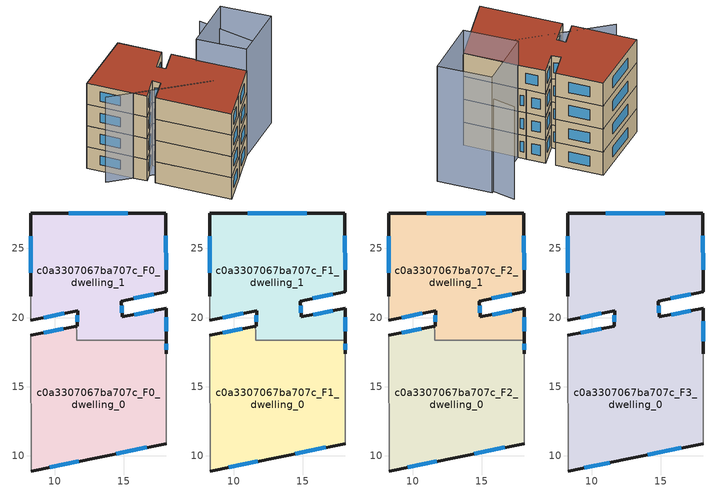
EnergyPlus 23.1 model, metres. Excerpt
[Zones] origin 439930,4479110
c0a3307067ba707c_F0_dwelling_0
 floor ground (EU_floor_Construction): 18.07,18.36 18.07,17.37 18.05,10.87 13.05,9.85 8.29,8.88 8.25,18.72 11.54,19.35 11.59,18.94 11.57,18.33 z0
 wall outside (EU_wall_Construction): 11.54,19.35 8.25,18.72 / 18.07,17.37 18.07,18.36 / 8.29,8.88 13.05,9.85 18.05,10.87 z0:3
 wall adiabatic (EU_wall_Construction): 8.25,18.72 8.29,8.88 / 18.05,10.87 18.07,17.37 z0:3
 wall to c0a3307067ba707c_F0_dwelling_1 (EU_wall_Construction): 18.07,18.36 11.57,18.33 11.59,18.94 11.55,19.35 z0:3
 window (EU_Window_Construction): 10.62,19.18 9.17,18.9 / 18.07,17.65 18.07,18.08 / 14.45,10.14 16.64,10.58 / 9.62,9.15 11.71,9.58 z0.84:2.16
c0a3307067ba707c_F0_dwelling_1
 floor ground (EU_floor_Construction): 18.04,27.54 18.06,21.85 14.81,21.19 14.86,20.04 18.07,20.67 18.07,18.36 11.57,18.33 11.59,18.94 11.55,19.35 11.6,19.36 11.65,20.5 8.25,19.79 8.24,21.56 8.25,27.57 z0
 wall outside (EU_wall_Construction): 18.07,18.36 18.07,20.67 14.86,20.04 14.81,21.19 18.06,21.85 18.04,27.54 8.25,27.57 8.24,21.56 / 8.25,19.79 11.65,20.5 11.6,19.36 11.55,19.35 z0:3
 wall adiabatic (EU_wall_Construction): 8.24,21.56 8.25,19.79 z0:3
 window (EU_Window_Construction): 18.07,19.01 18.07,20.02 / 11.63,20.18 11.61,19.68 / 9.2,19.99 10.69,20.3 / 8.25,25.88 8.24,23.25 / 15.29,27.55 11,27.56 / 18.05,23.45 18.04,25.94 / 15.73,21.38 17.15,21.67 / 14.85,20.36 14.83,20.87 / 17.17,20.49 15.76,20.21 z0.84:2.16
c0a3307067ba707c_F1_dwelling_0
 floor to c0a3307067ba707c_F0_dwelling_0 (EU_floor_Construction): 18.07,18.36 18.07,17.37 18.05,10.87 13.05,9.85 8.29,8.88 8.25,18.72 11.54,19.35 11.59,18.94 11.57,18.33 z3
 wall outside (EU_wall_Construction): 11.54,19.35 8.25,18.72 / 18.07,17.37 18.07,18.36 / 8.29,8.88 13.05,9.85 18.05,10.87 z3:6
 wall adiabatic (EU_wall_Construction): 8.25,18.72 8.29,8.88 / 18.05,10.87 18.07,17.37 z3:6
 wall to c0a3307067ba707c_F1_dwelling_1 (EU_wall_Construction): 18.07,18.36 11.57,18.33 11.59,18.94 11.55,19.35 z3:6
 window (EU_Window_Construction): 10.62,19.18 9.17,18.9 / 18.07,17.65 18.07,18.08 / 14.45,10.14 16.64,10.58 / 9.62,9.15 11.71,9.58 z3.84:5.16
c0a3307067ba707c_F1_dwelling_1
 floor to c0a3307067ba707c_F0_dwelling_1 (EU_floor_Construction): 18.04,27.54 18.06,21.85 14.81,21.19 14.86,20.04 18.07,20.67 18.07,18.36 11.57,18.33 11.59,18.94 11.55,19.35 11.6,19.36 11.65,20.5 8.25,19.79 8.24,21.56 8.25,27.57 z3
 wall outside (EU_wall_Construction): 18.07,18.36 18.07,20.67 14.86,20.04 14.81,21.19 18.06,21.85 18.04,27.54 8.25,27.57 8.24,21.56 / 8.25,19.79 11.65,20.5 11.6,19.36 11.55,19.35 z3:6
 wall adiabatic (EU_wall_Construction): 8.24,21.56 8.25,19.79 z3:6
 window (EU_Window_Construction): 18.07,19.01 18.07,20.02 / 11.63,20.18 11.61,19.68 / 9.2,19.99 10.69,20.3 / 8.25,25.88 8.24,23.25 / 15.29,27.55 11,27.56 / 18.05,23.45 18.04,25.94 / 15.73,21.38 17.15,21.67 / 14.85,20.36 14.83,20.87 / 17.17,20.49 15.76,20.21 z3.84:5.16
c0a3307067ba707c_F2_dwelling_0
 floor to c0a3307067ba707c_F1_dwelling_0 (EU_floor_Construction): 18.07,18.36 18.07,17.37 18.05,10.87 13.05,9.85 8.29,8.88 8.25,18.72 11.54,19.35 11.59,18.94 11.57,18.33 z6
 wall outside (EU_wall_Construction): 11.54,19.35 8.25,18.72 / 18.07,17.37 18.07,18.36 / 8.29,8.88 13.05,9.85 18.05,10.87 z6:9
 wall adiabatic (EU_wall_Construction): 8.25,18.72 8.29,8.88 / 18.05,10.87 18.07,17.37 z6:9
 wall to c0a3307067ba707c_F2_dwelling_1 (EU_wall_Construction): 18.07,18.36 11.57,18.33 11.59,18.94 11.55,19.35 z6:9
 window (EU_Window_Construction): 10.62,19.18 9.17,18.9 / 18.07,17.65 18.07,18.08 / 14.45,10.14 16.64,10.58 / 9.62,9.15 11.71,9.58 z6.84:8.16
c0a3307067ba707c_F2_dwelling_1
 floor to c0a3307067ba707c_F1_dwelling_1 (EU_floor_Construction): 18.04,27.54 18.06,21.85 14.81,21.19 14.86,20.04 18.07,20.67 18.07,18.36 11.57,18.33 11.59,18.94 11.55,19.35 11.6,19.36 11.65,20.5 8.25,19.79 8.24,21.56 8.25,27.57 z6
 wall outside (EU_wall_Construction): 18.07,18.36 18.07,20.67 14.86,20.04 14.81,21.19 18.06,21.85 18.04,27.54 8.25,27.57 8.24,21.56 / 8.25,19.79 11.65,20.5 11.6,19.36 11.55,19.35 z6:9
 wall adiabatic (EU_wall_Construction): 8.24,21.56 8.25,19.79 z6:9
 window (EU_Window_Construction): 18.07,19.01 18.07,20.02 / 11.63,20.18 11.61,19.68 / 9.2,19.99 10.69,20.3 / 8.25,25.88 8.24,23.25 / 15.29,27.55 11,27.56 / 18.05,23.45 18.04,25.94 / 15.73,21.38 17.15,21.67 / 14.85,20.36 14.83,20.87 / 17.17,20.49 15.76,20.21 z6.84:8.16
c0a3307067ba707c_F3_dwelling_0
 floor to c0a3307067ba707c_F2_dwelling_0 (EU_floor_Construction): 18.07,18.36 18.07,17.37 18.05,10.87 13.05,9.85 12.84,9.81 12.46,9.73 8.29,8.88 8.25,18.72 11.55,19.35 11.59,18.94 11.57,18.33 z9
 floor to c0a3307067ba707c_F2_dwelling_1 (EU_floor_Construction): 18.04,27.54 18.06,21.85 14.81,21.19 14.86,20.04 18.07,20.67 18.07,18.36 11.57,18.33 11.59,18.94 11.55,19.35 11.6,19.36 11.65,20.5 8.25,19.79 8.24,21.56 8.25,27.57 z9
 wall outside (EU_wall_Construction): 18.07,17.37 18.07,20.67 14.86,20.04 14.81,21.19 18.06,21.85 18.04,27.54 8.25,27.57 8.24,21.56 / 8.29,8.88 12.46,9.73 18.05,10.87 / 8.25,19.79 11.65,20.5 11.6,19.36 8.25,18.72 z9:12
 wall adiabatic (EU_wall_Construction): 8.24,21.56 8.25,19.79 / 18.05,10.87 18.07,17.37 / 8.25,18.72 8.29,8.88 z9:12
 window (EU_Window_Construction): 8.25,25.88 8.24,23.25 / 15.29,27.55 11,27.56 / 18.05,23.45 18.04,25.94 / 15.73,21.38 17.15,21.67 / 14.85,20.36 14.83,20.87 / 17.17,20.49 15.76,20.21 / 18.07,18.3 18.07,19.74 / 14.03,10.05 16.48,10.55 / 9.46,9.12 11.29,9.49 / 10.66,19.18 9.19,18.9 / 11.63,20.18 11.61,19.68 / 9.2,19.99 10.69,20.3 z9.84:11.16
 roof outside (EU_roof_Construction): 18.05,10.87 18.07,17.37 18.07,20.67 14.86,20.04 14.81,21.19 18.06,21.85 18.04,27.54 8.25,27.57 8.24,21.56 8.25,19.79 11.65,20.5 11.6,19.36 8.25,18.72 8.29,8.88 12.46,9.73 z12
shading: 6.1,24.26 14.43,13.74 / 24.26,11.75 26.25,20.27 z0:12; 17.94,17.37 25.94,17.5 / 25.94,17.5 26.05,10.99 / 26.05,10.99 18.05,10.86 / 18.05,10.86 17.94,17.37 z0:15
[Building]
EU S2 Campaign: North Axis=0; Terrain=City; Solar Distribution=FullExterior
[Site:Location]
Madrid: Latitude=40.5; Longitude=-3.5; Time Zone=1; Elevation=609
[SizingPeriod:WeatherFileDays]
AnnualSizingPeriod: Begin Month=1; Begin Day of Month=1; End Month=12; End Day of Month=31; Day of Week for Start Day=Monday; Use Weather File Daylight Saving Period=No; Use Weather File Rain and Snow Indicators=No
[MATERIAL]
EU_InternalMass_Material: Roughness=MediumRough; Thickness=0.1; Conductivity=1; Density=1800; Specific Heat=900; Thermal Absorptance=0.9; Solar Absorptance=0.7; Visible Absorptance=0.7
[MATERIAL:NOMASS] Roughness=MediumRough; Thermal Absorptance=0.9; Solar Absorptance=0.7; Visible Absorptance=0.7
Name | Thermal Resistance
EU_wall_NoMass; EU_roof_NoMass | 2.16768
EU_floor_NoMass | 1.14339
[WINDOWMATERIAL:SIMPLEGLAZINGSYSTEM]
EU_Window_SimpleGlazing: UFactor=3.23888; Solar Heat Gain Coefficient=0.85; Visible Transmittance=0.85
[CONSTRUCTION]
EU_wall_Construction: EU_wall_NoMass
EU_roof_Construction: EU_roof_NoMass
EU_floor_Construction: EU_floor_NoMass
EU_Window_Construction: EU_Window_SimpleGlazing
EU_InternalMass_Construction: EU_InternalMass_Material
[ZONE] Type=1; Multiplier=1; Ceiling Height=autocalculate; Floor Area=autocalculate; Part of Total Floor Area=Yes
Name | Volume
c0a3307067ba707c_F0_dwelling_0; c0a3307067ba707c_F1_dwelling_0; c0a3307067ba707c_F2_dwelling_0 | 255.839
c0a3307067ba707c_F3_dwelling_0 | 497.429
c0a3307067ba707c_F0_dwelling_1; c0a3307067ba707c_F1_dwelling_1; c0a3307067ba707c_F2_dwelling_1 | 241.591
[INTERNALMASS] Construction=EU_InternalMass_Construction
Name | Zone or ZoneList | Surface Area
c0a3307067ba707c_F0_dwelling_0_EU_InternalMass | c0a3307067ba707c_F0_dwelling_0 | 85.2767
c0a3307067ba707c_F0_dwelling_1_EU_InternalMass | c0a3307067ba707c_F0_dwelling_1 | 80.5324
c0a3307067ba707c_F1_dwelling_0_EU_InternalMass | c0a3307067ba707c_F1_dwelling_0 | 85.2767
c0a3307067ba707c_F1_dwelling_1_EU_InternalMass | c0a3307067ba707c_F1_dwelling_1 | 80.5324
c0a3307067ba707c_F2_dwelling_0_EU_InternalMass | c0a3307067ba707c_F2_dwelling_0 | 85.2767
c0a3307067ba707c_F2_dwelling_1_EU_InternalMass | c0a3307067ba707c_F2_dwelling_1 | 80.5324
c0a3307067ba707c_F3_dwelling_0_EU_InternalMass | c0a3307067ba707c_F3_dwelling_0 | 165.81
[OTHEREQUIPMENT] Fuel Type=Electricity; Design Level Calculation Method=Watts/Area; Power per Zone Floor Area=1; Fraction Latent=0; Fraction Radiant=0; Fraction Lost=0; Carbon Dioxide Generation Rate=0; EndUse Subcategory=EU_Step8_InternalGains
Name | Zone or ZoneList or Space or SpaceList | Schedule
EU_Step8_InternalGain_c0a3307067ba707c_F0_dwelling_0_f000 | c0a3307067ba707c_F0_dwelling_0 | EU_Step8_GainSchedule_c0a3307067ba707c_F0_dwelling_0_f000
EU_Step8_InternalGain_c0a3307067ba707c_F0_dwelling_1_f000 | c0a3307067ba707c_F0_dwelling_1 | EU_Step8_GainSchedule_c0a3307067ba707c_F0_dwelling_1_f000
EU_Step8_InternalGain_c0a3307067ba707c_F1_dwelling_0_f000 | c0a3307067ba707c_F1_dwelling_0 | EU_Step8_GainSchedule_c0a3307067ba707c_F1_dwelling_0_f000
EU_Step8_InternalGain_c0a3307067ba707c_F1_dwelling_1_f000 | c0a3307067ba707c_F1_dwelling_1 | EU_Step8_GainSchedule_c0a3307067ba707c_F1_dwelling_1_f000
EU_Step8_InternalGain_c0a3307067ba707c_F2_dwelling_0_f000 | c0a3307067ba707c_F2_dwelling_0 | EU_Step8_GainSchedule_c0a3307067ba707c_F2_dwelling_0_f000
EU_Step8_InternalGain_c0a3307067ba707c_F2_dwelling_1_f000 | c0a3307067ba707c_F2_dwelling_1 | EU_Step8_GainSchedule_c0a3307067ba707c_F2_dwelling_1_f000
EU_Step8_InternalGain_c0a3307067ba707c_F3_dwelling_0_f000 | c0a3307067ba707c_F3_dwelling_0 | EU_Step8_GainSchedule_c0a3307067ba707c_F3_dwelling_0_f000
[ZONEVENTILATION:DESIGNFLOWRATE] Schedule=EU_AlwaysOn; Design Flow Rate Calculation Method=AirChanges/Hour; Air Changes per Hour=0.480546; Ventilation Type=Natural; Fan Pressure Rise=0; Fan Total Efficiency=1; Constant Term Coefficient=1; Temperature Term Coefficient=0; Velocity Term Coefficient=0; Velocity Squared Term Coefficient=0; Minimum Indoor Temperature=-100; Maximum Indoor Temperature=100; Delta Temperature=-100; Minimum Outdoor Temperature=-100; Maximum Outdoor Temperature=100; Maximum Wind Speed=40
Name | Zone or ZoneList or Space or SpaceList
EU_ConstantAir_c0a3307067ba707c_F0_dwelling_0 | c0a3307067ba707c_F0_dwelling_0
EU_ConstantAir_c0a3307067ba707c_F0_dwelling_1 | c0a3307067ba707c_F0_dwelling_1
EU_ConstantAir_c0a3307067ba707c_F1_dwelling_0 | c0a3307067ba707c_F1_dwelling_0
EU_ConstantAir_c0a3307067ba707c_F1_dwelling_1 | c0a3307067ba707c_F1_dwelling_1
EU_ConstantAir_c0a3307067ba707c_F2_dwelling_0 | c0a3307067ba707c_F2_dwelling_0
EU_ConstantAir_c0a3307067ba707c_F2_dwelling_1 | c0a3307067ba707c_F2_dwelling_1
EU_ConstantAir_c0a3307067ba707c_F3_dwelling_0 | c0a3307067ba707c_F3_dwelling_0
[HVACTEMPLATE:THERMOSTAT] Constant Heating Setpoint=20; Constant Cooling Setpoint=50
EU_HeatOnly_c0a3307067ba707c_F0_dwelling_0; EU_HeatOnly_c0a3307067ba707c_F0_dwelling_1; EU_HeatOnly_c0a3307067ba707c_F1_dwelling_0; EU_HeatOnly_c0a3307067ba707c_F1_dwelling_1; EU_HeatOnly_c0a3307067ba707c_F2_dwelling_0; EU_HeatOnly_c0a3307067ba707c_F2_dwelling_1; EU_HeatOnly_c0a3307067ba707c_F3_dwelling_0
[HVACTEMPLATE:ZONE:IDEALLOADSAIRSYSTEM] System Availability Schedule=EU_AlwaysOn; Maximum Heating Supply Air Temperature=50; Minimum Cooling Supply Air Temperature=13; Maximum Heating Supply Air Humidity Ratio=0.0156; Minimum Cooling Supply Air Humidity Ratio=0.0077; Heating Limit=NoLimit; Cooling Limit=NoLimit; Heating Availability Schedule=EU_AlwaysOn; Cooling Availability Schedule=EU_CoolingOff; Dehumidification Control Type=ConstantSensibleHeatRatio; Cooling Sensible Heat Ratio=0.7; Dehumidification Setpoint=60; Humidification Control Type=None; Humidification Setpoint=30; Outdoor Air Method=None; Outdoor Air Flow Rate per Person=0.00944; Outdoor Air Flow Rate per Zone Floor Area=0; Outdoor Air Flow Rate per Zone=0; Demand Controlled Ventilation Type=None; Outdoor Air Economizer Type=NoEconomizer; Heat Recovery Type=None; Sensible Heat Recovery Effectiveness=0.7; Latent Heat Recovery Effectiveness=0.65
Name | Template Thermostat
c0a3307067ba707c_F0_dwelling_0 | EU_HeatOnly_c0a3307067ba707c_F0_dwelling_0
c0a3307067ba707c_F0_dwelling_1 | EU_HeatOnly_c0a3307067ba707c_F0_dwelling_1
c0a3307067ba707c_F1_dwelling_0 | EU_HeatOnly_c0a3307067ba707c_F1_dwelling_0
c0a3307067ba707c_F1_dwelling_1 | EU_HeatOnly_c0a3307067ba707c_F1_dwelling_1
c0a3307067ba707c_F2_dwelling_0 | EU_HeatOnly_c0a3307067ba707c_F2_dwelling_0
c0a3307067ba707c_F2_dwelling_1 | EU_HeatOnly_c0a3307067ba707c_F2_dwelling_1
c0a3307067ba707c_F3_dwelling_0 | EU_HeatOnly_c0a3307067ba707c_F3_dwelling_0
[SIZING:ZONE] Zone Cooling Design Supply Air Temperature Input Method=SupplyAirTemperature; Zone Cooling Design Supply Air Temperature=13; Zone Heating Design Supply Air Temperature Input Method=SupplyAirTemperature; Zone Heating Design Supply Air Temperature=50; Zone Cooling Design Supply Air Humidity Ratio=0.008; Zone Heating Design Supply Air Humidity Ratio=0.008; Cooling Design Air Flow Method=DesignDay; Cooling Design Air Flow Rate=0; Cooling Minimum Air Flow per Zone Floor Area=0.000762; Cooling Minimum Air Flow=0; Cooling Minimum Air Flow Fraction=0.2; Heating Design Air Flow Method=DesignDay; Heating Design Air Flow Rate=0; Heating Maximum Air Flow per Zone Floor Area=0.002032; Heating Maximum Air Flow=0.141576; Heating Maximum Air Flow Fraction=0.3; Account for Dedicated Outdoor Air System=No; Dedicated Outdoor Air System Control Strategy=NeutralSupplyAir; Dedicated Outdoor Air Low Setpoint Temperature for Design=autosize; Dedicated Outdoor Air High Setpoint Temperature for Design=autosize; Zone Load Sizing Method=Sensible Load Only No Latent Load; Zone Latent Cooling Design Supply Air Humidity Ratio Input Method=HumidityRatioDifference; Zone Cooling Design Supply Air Humidity Ratio Difference=0.005; Zone Latent Heating Design Supply Air Humidity Ratio Input Method=HumidityRatioDifference; Zone Humidification Design Supply Air Humidity Ratio Difference=0.005
c0a3307067ba707c_F0_dwelling_0; c0a3307067ba707c_F0_dwelling_1; c0a3307067ba707c_F1_dwelling_0; c0a3307067ba707c_F1_dwelling_1; c0a3307067ba707c_F2_dwelling_0; c0a3307067ba707c_F2_dwelling_1; c0a3307067ba707c_F3_dwelling_0
[SCHEDULE:CONSTANT]
Name | Hourly Value
EU_AlwaysOn | 1
EU_CoolingOff | 0
[SCHEDULE:FILE] Column Number=1; Rows to Skip at Top=0; Number of Hours of Data=8760; Column Separator=Comma; Interpolate to Timestep=No; Minutes per Item=60; Adjust Schedule for Daylight Savings=Yes
Name | File
EU_Step8_GainSchedule_c0a3307067ba707c_F0_dwelling_0_f000 | ../../schedules/c0a3307067ba707c/c0a3307067ba707c_F0_dwelling_0_f000_gain.csv
EU_Step8_GainSchedule_c0a3307067ba707c_F0_dwelling_1_f000 | ../../schedules/c0a3307067ba707c/c0a3307067ba707c_F0_dwelling_1_f000_gain.csv
EU_Step8_GainSchedule_c0a3307067ba707c_F1_dwelling_0_f000 | ../../schedules/c0a3307067ba707c/c0a3307067ba707c_F1_dwelling_0_f000_gain.csv
EU_Step8_GainSchedule_c0a3307067ba707c_F1_dwelling_1_f000 | ../../schedules/c0a3307067ba707c/c0a3307067ba707c_F1_dwelling_1_f000_gain.csv
EU_Step8_GainSchedule_c0a3307067ba707c_F2_dwelling_0_f000 | ../../schedules/c0a3307067ba707c/c0a3307067ba707c_F2_dwelling_0_f000_gain.csv
EU_Step8_GainSchedule_c0a3307067ba707c_F2_dwelling_1_f000 | ../../schedules/c0a3307067ba707c/c0a3307067ba707c_F2_dwelling_1_f000_gain.csv
EU_Step8_GainSchedule_c0a3307067ba707c_F3_dwelling_0_f000 | ../../schedules/c0a3307067ba707c/c0a3307067ba707c_F3_dwelling_0_f000_gain.csv
